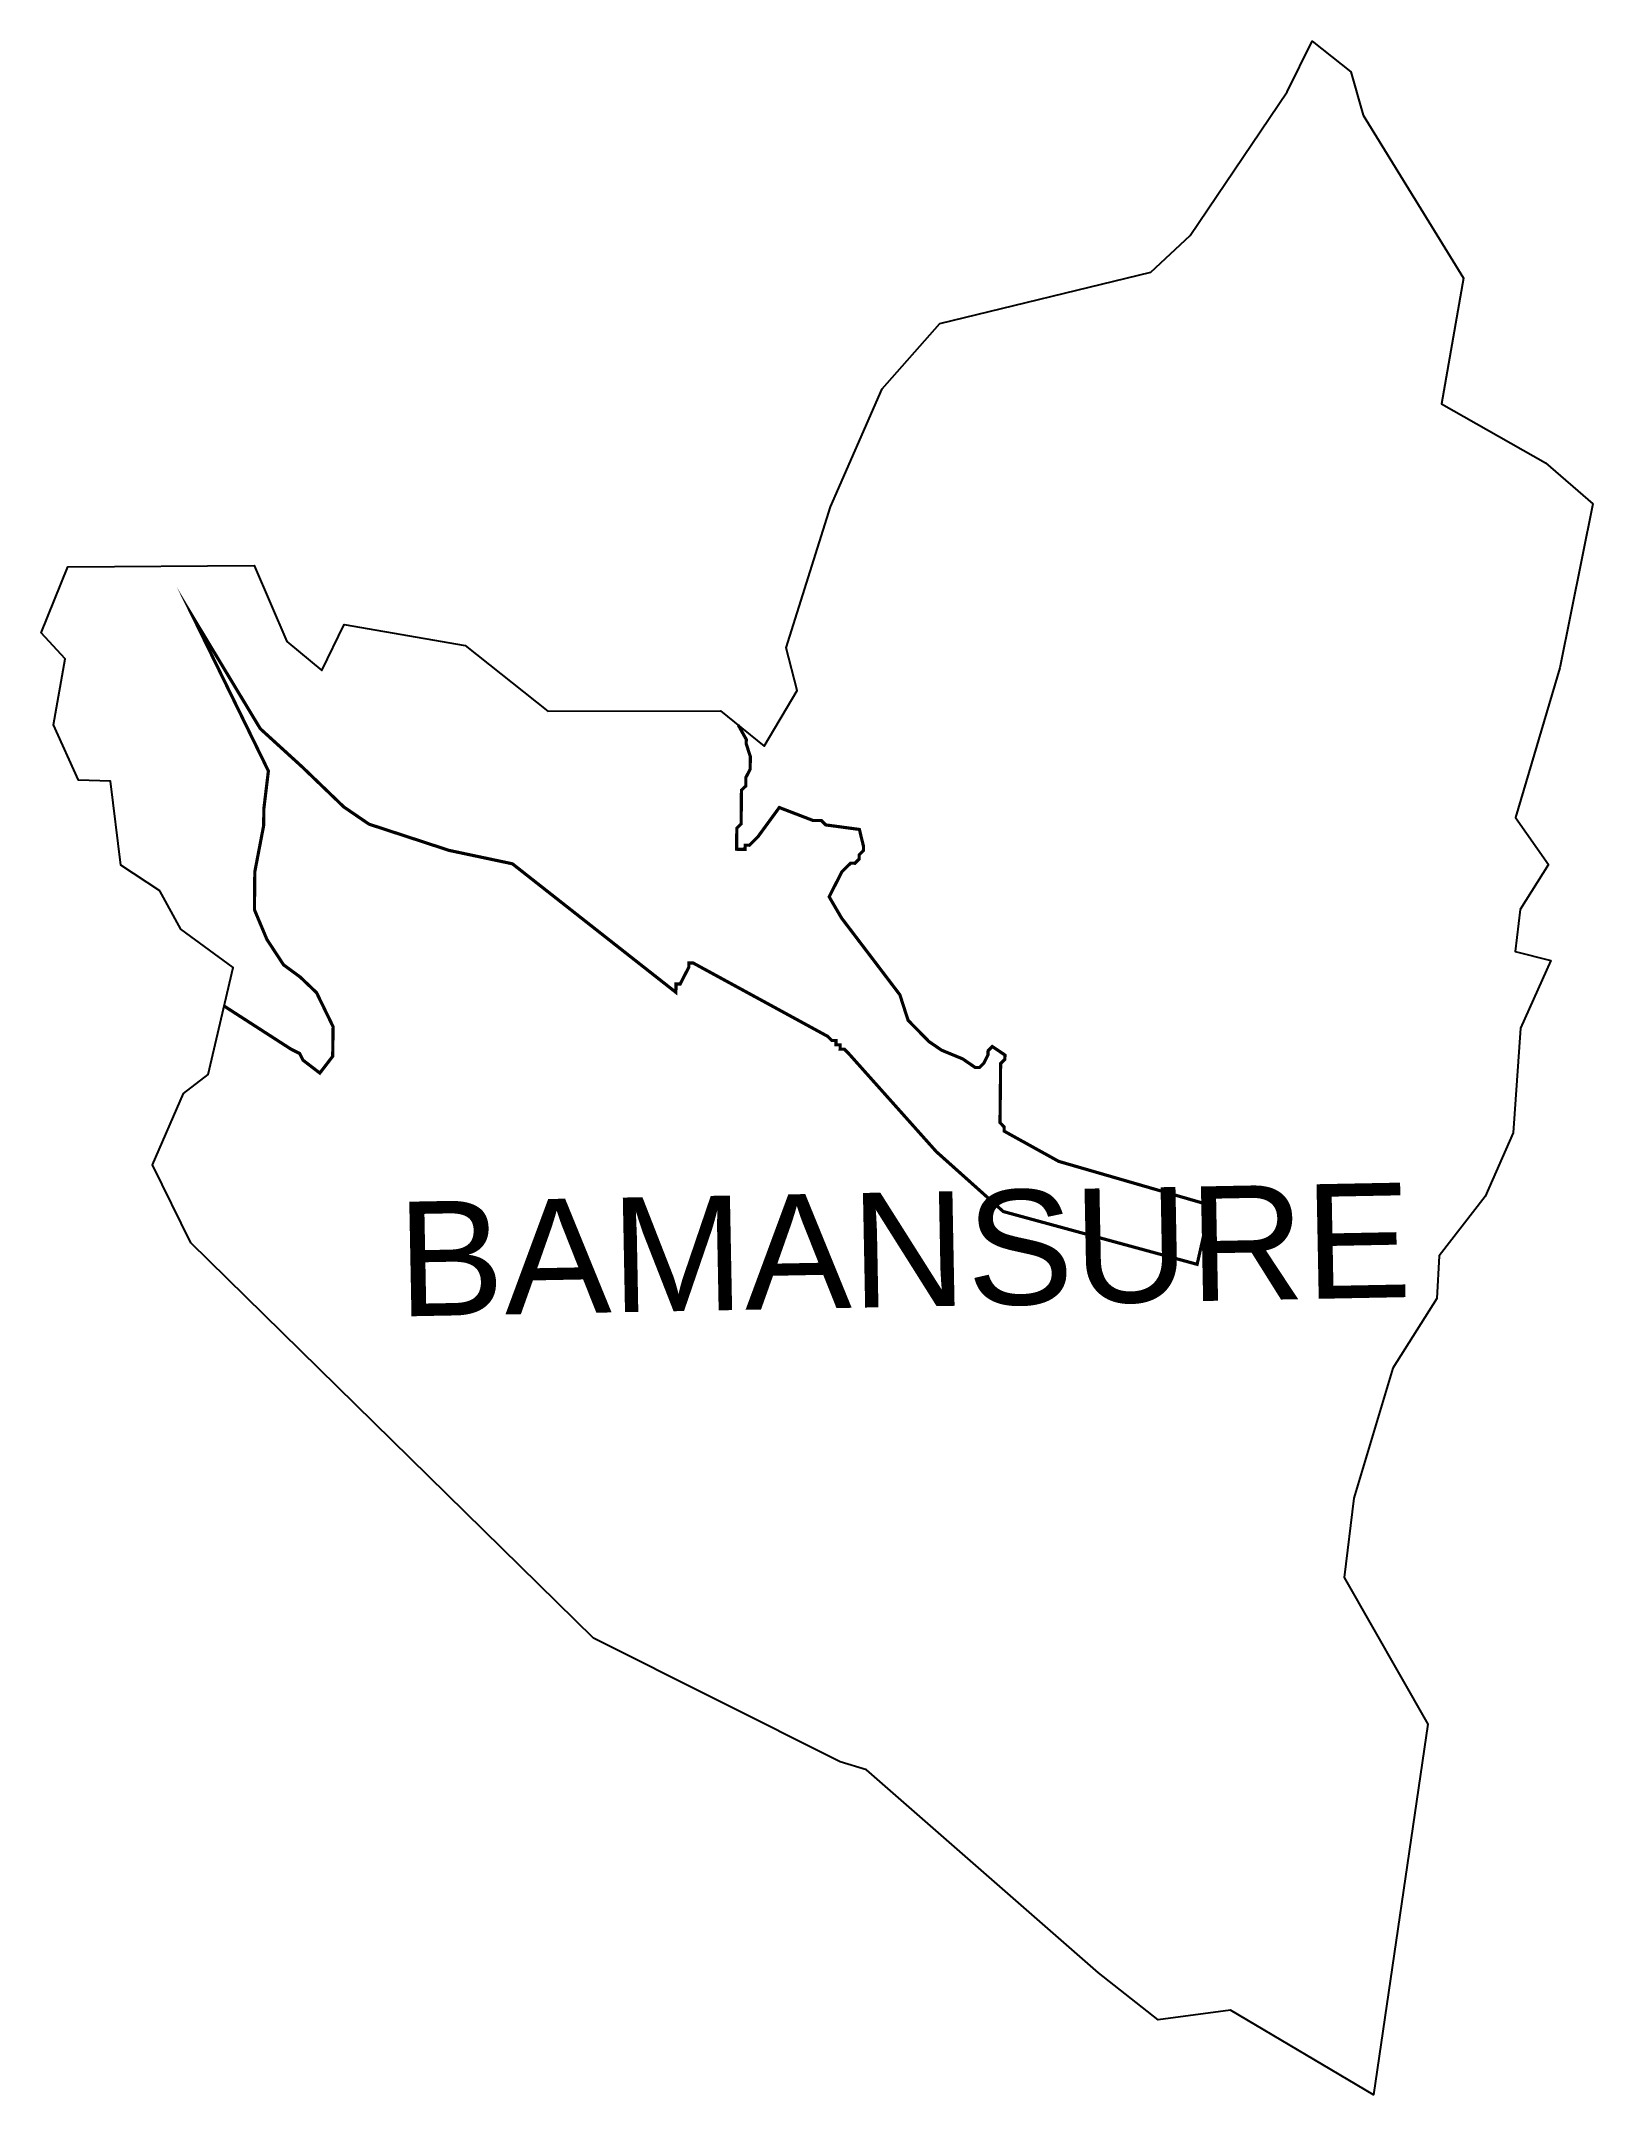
# Model space of a CAD drawing. Header units: metres. Extents: x 275710 to 277182, y 2071705 to 2073654.
import ezdxf

# ---------------------------------------------------------------- set-up
doc = ezdxf.new("R2010")
doc.units = ezdxf.units.M
for name, color, linetype in [('ddddd', 7, 'Continuous'), ('HAZARDS LINE', 1, 'Continuous'), ('village', 3, 'Continuous')]:
    doc.layers.add(name, color=color, linetype=linetype)
doc.styles.get("Standard").update_dxf_attribs({"font": 'simplex.shx'})

msp = doc.modelspace()

# ---------------------------------------------------------------- linework, layer by layer
at = {"layer": 'ddddd'}
msp.add_polyline3d([(277140.3, 2072872.1, 0), (277113.3, 2072829.4, 0), (277108.4, 2072789.6, 0), (277142.4, 2072781.2, 0), (277113.5, 2072716.8, 0), (277106.8, 2072617.6, 0), (277080.2, 2072557.2, 0), (277036.6, 2072500.8, 0), (277034.1, 2072460.3, 0), (276992.5, 2072394.3, 0), (276955.5, 2072270.8, 0), (276946.3, 2072195.6, 0), (277025.8, 2072056.3, 0), (276974, 2071704.6, 0), (276838.4, 2071785.1, 0), (276769.8, 2071775.8, 0), (276713.4, 2071820.3, 0), (276493.1, 2072013.2, 0), (276468.1, 2072020.6, 0), (276234, 2072137.9, 0), (275852.2, 2072513.2, 0), (275815.6, 2072587.2, 0), (275845.1, 2072654.9, 0), (275868.5, 2072672.8, 0), (275892.3, 2072774.6, 0), (275842.7, 2072811, 0), (275822.6, 2072847.3, 0), (275785.6, 2072871.7, 0), (275776, 2072951.4, 0), (275745.5, 2072952.1, 0), (275721.7, 2073004.8, 0), (275733, 2073067.4, 0), (275710.1, 2073092.1, 0), (275735.3, 2073154.6, 0), (275912.2, 2073155.9, 0), (275943.3, 2073083.8, 0), (275976.3, 2073056.2, 0), (275997.7, 2073100.1, 0), (276112.3, 2073080.1, 0), (276190.8, 2073017.6, 0), (276354.5, 2073018.1, 0), (276396.2, 2072984.5, 0), (276427.5, 2073037.2, 0), (276416.8, 2073077.9, 0), (276459.1, 2073211.7, 0), (276508, 2073323.5, 0), (276562.7, 2073385.6, 0), (276763, 2073434.3, 0), (276800.3, 2073469.2, 0), (276892.3, 2073605.6, 0), (276916.1, 2073653.6, 0), (276952.5, 2073624.3, 0), (276964.4, 2073583.2, 0), (277059.4, 2073428.5, 0), (277038.8, 2073309.3, 0), (277137.3, 2073253.5, 0), (277182.3, 2073214.5, 0), (277150.9, 2073059, 0), (277108.9, 2072916.8, 0), (277140.3, 2072872.1, 0)], close=True, dxfattribs=at)
at = {"layer": 'HAZARDS LINE', "lineweight": 0}
msp.add_lwpolyline([(275883.7, 2072737.9, 3, 3, 0), (275947.3, 2072696.9, 3, 3, 0), (275955.3, 2072692.9, 3.01, 3.01, 0), (275958.6, 2072686.5, 3.01, 3.01, 0), (275974.5, 2072674.3, 3.01, 3.01, 0), (275986.7, 2072690.2, 3.01, 3.01, 0), (275987.1, 2072718.3, 3.01, 3.01, 0), (275971.4, 2072750.6, 3.01, 3.01, 0), (275955.9, 2072765.4, 3, 3, 0), (275940.1, 2072777, 3, 3, 0), (275924.3, 2072801.1, 3, 3, 0), (275912.5, 2072829.2, 3, 3, 0), (275912.8, 2072865.2, 3, 3, 0), (275921.2, 2072909.1, 3, 3, 0), (275921.4, 2072925.1, 3, 3, 0), (275925.7, 2072961, 3, 3, 0), (275855, 2073105.6, 3, 3, 0), (275918, 2073001.1, 3, 3, 0), (275957.7, 2072964.9, 3.01, 3.01, 0), (275997.3, 2072926.8, 3.01, 3.01, 0), (276021.2, 2072910.5, 3.01, 3.01, 0), (276097.2, 2072885.6, 3.01, 3.01, 0), (276157.2, 2072872.9, 3.01, 3.01, 0), (276312.3, 2072750.9, 3.01, 3.01, 0), (276312.4, 2072758.9, 3.01, 3.01, 0), (276316.4, 2072758.9, 3.01, 3.01, 0), (276324.6, 2072774.8, 3.01, 3.01, 0), (276324.6, 2072778.8, 3.01, 3.01, 0), (276328.6, 2072778.8, 3.01, 3.01, 0), (276456.2, 2072709.2, 3.01, 3.01, 0), (276460.2, 2072705.2, 3.01, 3.01, 0), (276464.2, 2072705.1, 3.01, 3.01, 0), (276464.2, 2072701.1, 3.01, 3.01, 0), (276468.2, 2072701.1, 3.01, 3.01, 0), (276468.1, 2072697.1, 3.01, 3.01, 0), (276472.1, 2072697, 3.01, 3.01, 0), (276476.1, 2072693, 3.01, 3.01, 0), (276559.3, 2072599.8, 3.01, 3.01, 0), (276622.9, 2072542.9, 3.01, 3.01, 0), (276806.8, 2072492.8, 3.01, 3.01, 0), (276819.5, 2072548.8, 3.01, 3.01, 0), (276675.5, 2072590.5, 3.01, 3.01, 0), (276623.7, 2072619.2, 3.01, 3.01, 0), (276623.7, 2072623.2, 3.01, 3.01, 0), (276619.8, 2072627.2, 3.01, 3.01, 0), (276620.4, 2072683.4, 3.01, 3.01, 0), (276624.4, 2072687.3, 3.01, 3.01, 0), (276624.5, 2072691.4, 3.01, 3.01, 0), (276612.5, 2072699.5, 3.01, 3.01, 0), (276608.5, 2072695.5, 3.01, 3.01, 0), (276608.4, 2072691.5, 3.01, 3.01, 0), (276604.3, 2072683.5, 3.01, 3.01, 0), (276600.3, 2072679.6, 3.01, 3.01, 0), (276596.3, 2072679.6, 3.01, 3.01, 0), (276584.3, 2072687.8, 3.01, 3.01, 0), (276564.4, 2072696, 3.01, 3.01, 0), (276552.4, 2072704.2, 3.01, 3.01, 0), (276532.6, 2072724.4, 3.01, 3.01, 0), (276524.8, 2072748.6, 3.01, 3.01, 0), (276469.5, 2072821.4, 3.01, 3.01, 0), (276457.7, 2072841.6, 3.01, 3.01, 0), (276469.9, 2072865.5, 3.01, 3.01, 0), (276478.1, 2072873.5, 3.01, 3.01, 0), (276482.1, 2072873.4, 3.01, 3.01, 0), (276486.1, 2072877.4, 3.01, 3.01, 0), (276486.2, 2072881.4, 3.01, 3.01, 0), (276490.2, 2072885.4, 3.01, 3.01, 0), (276490.3, 2072889.4, 3.01, 3.01, 0), (276486.4, 2072905.5, 3.01, 3.01, 0), (276454.4, 2072909.8, 3.01, 3.01, 0), (276450.4, 2072913.9, 3.01, 3.01, 0), (276442.4, 2072914, 3.01, 3.01, 0), (276410.4, 2072926.3, 3.01, 3.01, 0), (276390.1, 2072898.5, 3.01, 3.01, 0), (276382, 2072890.5, 3.01, 3.01, 0), (276378, 2072890.6, 3.01, 3.01, 0), (276377.9, 2072886.6, 3.01, 3.01, 0), (276369.9, 2072886.7, 3.01, 3.01, 0), (276370.1, 2072906.7, 3.01, 3.01, 0), (276374.2, 2072910.7, 3.01, 3.01, 0), (276374.5, 2072942.8, 3.01, 3.01, 0), (276378.6, 2072946.7, 3.01, 3.01, 0), (276378.7, 2072954.8, 3.01, 3.01, 0), (276382.8, 2072962.7, 3.01, 3.01, 0), (276382.9, 2072974.8, 3.01, 3.01, 0), (276379, 2072986.8, 3.01, 3.01, 0), (276379.1, 2072990.9, 3.01, 3.01, 0), (276371.5, 2073004.5, 3.01, 3.01, 0)], format="xyseb", dxfattribs=at)
at = {"layer": 'village', "color": 4}
msp.add_polyline3d([(277140.3, 2072872.1, 0), (277113.3, 2072829.4, 0), (277108.4, 2072789.6, 0), (277142.4, 2072781.2, 0), (277113.5, 2072716.8, 0), (277106.8, 2072617.6, 0), (277080.2, 2072557.2, 0), (277036.6, 2072500.8, 0), (277034.1, 2072460.3, 0), (276992.5, 2072394.3, 0), (276955.5, 2072270.8, 0), (276946.3, 2072195.6, 0), (277025.8, 2072056.3, 0), (276974, 2071704.6, 0), (276838.4, 2071785.1, 0), (276769.8, 2071775.8, 0), (276713.4, 2071820.3, 0), (276493.1, 2072013.2, 0), (276468.1, 2072020.6, 0), (276234, 2072137.9, 0), (275852.2, 2072513.2, 0), (275815.6, 2072587.2, 0), (275845.1, 2072654.9, 0), (275868.5, 2072672.8, 0), (275892.3, 2072774.6, 0), (275842.7, 2072811, 0), (275822.6, 2072847.3, 0), (275785.6, 2072871.7, 0), (275776, 2072951.4, 0), (275745.5, 2072952.1, 0), (275721.7, 2073004.8, 0), (275733, 2073067.4, 0), (275710.1, 2073092.1, 0), (275735.3, 2073154.6, 0), (275912.2, 2073155.9, 0), (275943.3, 2073083.8, 0), (275976.3, 2073056.2, 0), (275997.7, 2073100.1, 0), (276112.3, 2073080.1, 0), (276190.8, 2073017.6, 0), (276354.5, 2073018.1, 0), (276396.2, 2072984.5, 0), (276427.5, 2073037.2, 0), (276416.8, 2073077.9, 0), (276459.1, 2073211.7, 0), (276508, 2073323.5, 0), (276562.7, 2073385.6, 0), (276763, 2073434.3, 0), (276800.3, 2073469.2, 0), (276892.3, 2073605.6, 0), (276916.1, 2073653.6, 0), (276952.5, 2073624.3, 0), (276964.4, 2073583.2, 0), (277059.4, 2073428.5, 0), (277038.8, 2073309.3, 0), (277137.3, 2073253.5, 0), (277182.3, 2073214.5, 0), (277150.9, 2073059, 0), (277108.9, 2072916.8, 0), (277140.3, 2072872.1, 0)], close=True, dxfattribs=at)

# ---------------------------------------------------------------- texts
at = {"layer": 'ddddd', "insert": (276046.9, 2072552), "char_height": 108.748, "attachment_point": 1, "rotation": 1.1028}
msp.add_mtext_dynamic_manual_height_columns('{\\fArial|b0|i0|c0|p34;BAMANSURE}', width=726.929, gutter_width=543.7, heights=[0], dxfattribs=at)

doc.saveas('drawing.dxf')
